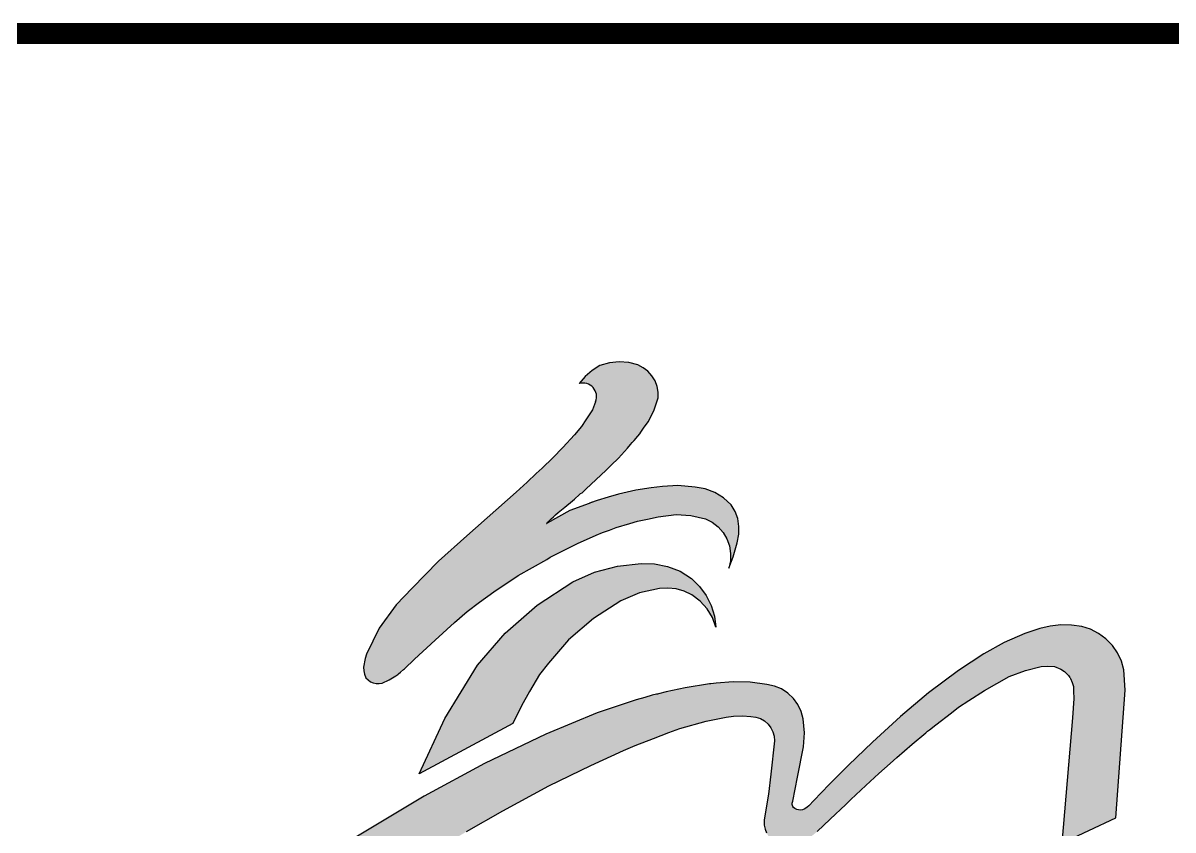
# Model space of a CAD drawing. Extents: x -160106 to 966792, y -663931 to 1550022.
# Drawn here: x -72019.6 to -71937.5, y -85652.1 to -85594.4 of the extents above; entities that cross this region are included whole.
import ezdxf
from ezdxf.enums import TextEntityAlignment as Align

# ---------------------------------------------------------------- set-up
doc = ezdxf.new("R2010")
doc.units = 0
doc.layers.add('0-cxFrame', color=155, linetype='Continuous')
doc.layers.add('0-cxText', color=131, linetype='Continuous', lineweight=25)
doc.styles.add('cx_tuming', font='simhei.ttf')
doc.styles.add('cx_tuqian1', font='')
doc.styles.add('黑体', font='simhei.ttf', dxfattribs={"height": 12})
doc.styles.get('cx_tuqian1').set_extended_font_data('SimSun')

# ---------------------------------------------------------------- blocks, each defined once
blk = doc.blocks.new('zjcx_logo(Dragon)')
h = blk.add_hatch(color=186)
h.dxf.hatch_style = 1
h.set_gradient(color1=(41, 22, 111), color2=(223, 33, 33), tint=1)
h.paths.add_polyline_path([(-1403.855658097447, -618.8250197077286), (-1416.561538754286, -786.6487837674213), (-1287.392820819536, -689.1046567073208), (-1064.000309161165, -520.2985801043105), (-958.6585980460732, -448.6569335552049), (-898.3928657986908, -407.670924842183), (-823.6869887395515, -359.5772759055835), (-732.2558913587345, -300.3039713425678), (-598.8253367648213, -219.2859021553886), (-512.9755716745494, -169.8481547122938), (-403.2922982492237, -111.0182866005343), (-303.558821209961, -62.0625673996401), (-225.3527496897368, -26.67257775907638), (-197.4307311654775, -14.39363561553182), (-153.8130546401007, 2.255704278300982), (-117.345059547828, 16.1759332792717), (-91.07474961250409, 25.49359911697684), (-28.78733609083429, 43.34883827919839), (19.13525275860593, 52.99508535506902), (36.4289573121132, 55.06590854580281), (57.61463932201877, 55.79391589591978), (77.51203281127528, 54.26432472671149), (89.8297016105862, 52.78924393485067), (100.4809943230139, 49.27715476806043), (110.0845548750149, 43.86429137754021), (118.6874403941692, 36.3559261096525), (125.3718282615082, 27.7858202161151), (130.3300042978735, 17.79497676732717), (133.4235651797862, 7.356630174617749), (134.1753417297514, -3.381718450982589), (125.2717228370966, -83.1559790110332), (119.3978097026484, -130.6782174425316), (109.674122648059, -191.7392366489512), (109.5770886407481, -204.5481020676089), (111.6518114253195, -214.171662024979), (115.2203421990635, -222.6816171070677), (120.4488407957615, -231.4262425506604), (126.4666933917688, -238.0268304327619), (133.7602075792165, -244.1685228681308), (142.1522270960049, -248.992858057667), (153.1737961142571, -252.1679410895449), (164.547630044377, -253.4465394204599), (176.0167916358696, -252.7764684947324), (187.1856369653033, -250.2073085157317), (197.7631019304754, -245.7835284749162), (202.2281450077207, -243.0159362534177), (209.7542526272373, -238.3401049243403), (220.956049321896, -231.3706597982091), (235.9031917860048, -219.5622143203509), (266.8140396864401, -190.2391986286384), (303.4513727340163, -155.1278191132587), (315.9266696541818, -143.3022573253256), (351.4327356002541, -109.820283962239), (382.0197576291175, -80.9056643320364), (409.1571619889946, -57.15712122042896), (425.321457457474, -43.21314759535016), (461.3562241222025, -11.74194409308257), (494.5205815701993, 15.49166976305423), (498.5960477187546, 19.26736964489101), (502.9366415559562, 22.60934020782588), (518.2138664822342, 34.36546185071347), (555.6209116342725, 63.49267751368461), (572.216153358786, 76.32651408592938), (596.7202163475813, 92.31390251423), (633.5022093148218, 115.8818678261596), (692.9187585997643, 149.375818431552), (731.649508364244, 163.5635567607242), (768.9594436750995, 173.2460976673174), (784.423494134775, 174.2010458784061), (800.5308356832029, 173.2783805115032), (815.8689201527523, 166.8707376198727), (824.6169964538203, 161.0971503706533), (832.1727185917334, 153.7638617252815), (832.6327485095026, 153.1954302267986), (832.8533217056902, 152.8866263126838), (833.0377640237348, 152.6284058654564), (833.1796881293194, 152.4279258346069), (833.3391092314632, 152.2027298008907), (833.4341985813589, 152.0696252791095), (833.56468263243, 151.8869758417713), (833.6196969633238, 151.8089392335969), (833.6661706992672, 151.743017275061), (833.7285236909302, 151.6560901442426), (833.7439566103058, 151.6344893315691), (835.9621259139167, 148.5116883480805), (835.9757766534822, 148.4923576397705), (835.9857931087972, 148.4781734088319), (835.9954564680593, 148.46476820315), (836.0055428480046, 148.4505347816157), (836.0146812598468, 148.4374851586181), (836.0233646461056, 148.425605409022), (836.0292420477854, 148.4170542137581), (836.0378116776483, 148.405174464162), (836.0663644743399, 148.3648278714973), (836.0883194140406, 148.3338820246863), (836.1016419266598, 148.3151037229109), (836.1159242426293, 148.2954712940264), (836.131243405609, 148.2734108848381), (836.1426948595108, 148.2573251688736), (836.1554718862535, 148.2393774410593), (836.170716793953, 148.2179534753668), (836.1917909297408, 148.1883375795442), (836.2091284577982, 148.163902694534), (836.22499141351, 148.1415460185963), (836.2409774602638, 148.1190158652025), (836.2551997031333, 148.0990445447969), (836.2719609557898, 148.0755078589427), (836.2820436532857, 148.0613494219142), (836.2991677920581, 148.0373031610507), (836.3135446558954, 148.0171147158253), (836.3273217302994, 147.9977685121703), (836.3413109925823, 147.9781243486213), (836.3553879630999, 147.9583570213872), (836.371956219642, 147.9350913504022), (836.3884167743163, 147.9119769224781), (836.3957643981339, 147.901085818361), (836.4057749414133, 147.8869916649419), (836.4189649529071, 147.8684210499632), (837.4540000471534, 146.3857559209573), (838.3223387428807, 145.1859427692252), (842.7125681878315, 135.4903800954926), (845.4037356104018, 125.4459872433799), (846.1213473945172, 114.6459418984014), (846.9174509269433, 96.86145201715408), (842.9882372848006, 51.25668631511508), (818.0219830150963, -246.8739030731958), (946.7087574738325, -186.5269675960881), (968.8428969809102, 116.7415551880258), (965.4894411877976, 165.108746193524), (959.7216625527726, 186.1933977102744), (950.4146263960065, 205.9684354068595), (938.1934228192331, 223.596455166291), (922.8564379911186, 239.4426792750019), (905.5531400029795, 252.276808319788), (886.0213967354284, 261.967886485334), (865.264689205891, 268.4536321295309), (841.0138853515746, 271.5966830087709), (815.2607797148885, 272.2519773600507), (790.4468070266084, 269.7096965407836), (765.8157163259821, 264.1361570732552), (729.844463518566, 252.1571612508851), (680.7708519135849, 230.4279113395023), (632.1912833160968, 203.7346242537606), (571.6254176159637, 163.8984042091179), (500.7728856175454, 111.023355722602), (434.3178255397142, 54.75703500042437), (367.2594027842642, -6.456875081930775), (310.2180821418078, -61.73543552105548), (263.9154568647282, -107.7475249095005), (227.6665252677412, -145.9340610558284), (216.1144733510228, -157.9641272721929), (211.6027144070031, -161.7639348374796), (208.9090174322264, -164.032568925817), (204.8690701264204, -166.2759843597305), (200.4587816807689, -167.7446726484341), (195.8697064665394, -168.3529632927966), (191.2543914976777, -168.0782527363044), (186.8397423976348, -166.9540354719502), (182.6576867268668, -164.9645043255878), (178.9225031796159, -162.254500344221), (177.6675072905855, -159.93111056817), (176.7874896309586, -157.4213354231906), (176.4127389143468, -154.7719279302401), (176.4127389143468, -152.1145959569258), (177.3785666429685, -147.4573154280079), (189.0064559967504, -89.64379977976205), (203.1615143108429, -17.57951209117891), (205.1257419443937, 15.71574165503262), (202.5154172347175, 48.96666568348883), (197.7344732943238, 66.43082007410703), (189.8485170209096, 82.80216263810871), (179.1571821381585, 97.44726444798289), (165.9671552579166, 109.9391229359317), (150.7288349435912, 119.8520168254036), (133.961138877763, 126.7988862452912), (116.0589905369343, 130.6872139835614), (76.10562747225777, 135.7525702567655), (35.43946830344066, 136.7317514942843), (-4.884019390934554, 133.5886309837806), (-17.41445012881741, 132.2950471734512), (-18.43635501365497, 132.1895504278946), (-19.26552830010041, 132.0665186291444), (-19.61805769454077, 132.0142107142019), (-20.30700387551769, 131.9091293254751), (-20.44681763301924, 131.8878042550641), (-20.57243569034472, 131.8686443867045), (-78.77277916509047, 122.7295768337208), (-124.0873184271841, 112.7253077385831), (-141.9031258423565, 108.5305993949878), (-144.6610490300445, 107.8812500202912), (-146.4927585285841, 107.4499764369684), (-157.358770029874, 104.8915883714217), (-174.5362040999098, 99.94316828082083), (-194.8675773453651, 94.16757553833304), (-288.4781669306321, 62.71482534351526), (-410.2842448542578, 12.48539619351504), (-556.3221293504103, -57.81667723861756), (-700.1342608009218, -135.4390175489825), (-882.0082178658558, -244.8078986330074), (-1048.542308284224, -355.2500101437909), (-1174.967227613808, -444.3117576388759), (-1234.064577114092, -488.3459588697297), (-1298.637714801611, -536.4602408779901), (-1360.467503587039, -584.3979584647459), (-1397.628797512756, -614.0869624314946)])
h.paths.add_polyline_path([(-711.7946085802032, -82.38355838117423), (-650.4585378358825, 49.85427672992228), (-572.631008899094, 176.488810325216), (-506.73195101905, 252.4825940338778), (-430.5511562715037, 319.0666533170152), (-346.1352496727122, 375.1711420139181), (-294.2714269480421, 397.660473214637), (-239.4502094651325, 412.408941397618), (-183.4966631562202, 418.7124658582616), (-151.7665433830334, 417.9518553411472), (-120.4785179731189, 411.60714867356), (-90.88128830238566, 399.9308985156822), (-63.80819409179821, 382.8988161293673), (-44.43950132119789, 363.9928247595089), (-28.98834322604671, 342.5692591016996), (-16.9491874308078, 318.6458343474078), (-8.872765424915997, 293.1400071421522), (-5.245308958248643, 266.753044955607), (-13.73625841575995, 289.8432297726977), (-26.46318396392599, 310.7944325396675), (-42.74006011269375, 328.9795889874804), (-62.70032283782348, 344.0684615021455), (-80.80673932402715, 352.5507296604919), (-100.1340248531415, 357.9813360759872), (-120.0887135288431, 360.2194367574411), (-140.0199684316976, 359.3478557152557), (-187.6100101035772, 348.6638781932998), (-231.6258711100309, 329.9395787792164), (-297.1070646944208, 287.7355417536455), (-356.1247469599111, 236.5372234379756), (-403.8225536348982, 181.6758609415847), (-425.6866394730969, 154.4355064092088), (-449.4643693717881, 113.7926748899627), (-468.1856379092424, 79.52162417786894), (-489.1932915311991, 37.39649766887305)])
edge = h.paths.add_edge_path()
edge.add_line((-433.0542847572578, 632.4739350678283), (-454.9837549275471, 612.2032984366524))
edge.add_line((-454.9837549275471, 612.2032984366524), (-480.6930899054496, 588.6251303816098))
edge.add_line((-480.6930899054496, 588.6251303816098), (-598.0408742793588, 484.2992944812286))
edge.add_line((-598.0408742793588, 484.2992944812286), (-665.9013035532771, 423.96925888228))
edge.add_line((-665.9013035532771, 423.96925888228), (-728.4474109236835, 359.8153302186984))
edge.add_line((-728.4474109236835, 359.8153302186984), (-766.1518526023938, 320.0713349303114))
edge.add_line((-766.1518526023938, 320.0713349303114), (-806.8711358963265, 264.8435245679575))
edge.add_line((-806.8711358963265, 264.8435245679575), (-837.0630448584197, 203.1065433045733))
edge.add_line((-837.0630448584197, 203.1065433045733), (-840.3312214503749, 192.209134129982))
edge.add_line((-840.3312214503749, 192.209134129982), (-844.154641862282, 172.0859904570389))
edge.add_line((-844.154641862282, 172.0859904570389), (-843.8280479230671, 163.350389724772))
edge.add_line((-843.8280479230671, 163.350389724772), (-841.9733295554979, 154.7669556664187))
edge.add_line((-841.9733295554979, 154.7669556664187), (-838.4770718619911, 146.4909745884943))
edge.add_line((-838.4770718619911, 146.4909745884943), (-833.5239010958685, 141.3915667442488))
edge.add_line((-833.5239010958685, 141.3915667442488), (-827.6308010893626, 137.2393358239788))
edge.add_line((-827.6308010893626, 137.2393358239788), (-821.117388732986, 134.3265822214889))
edge.add_line((-821.117388732986, 134.3265822214889), (-814.1697311962707, 132.7772564647603))
edge.add_line((-814.1697311962707, 132.7772564647603), (-807.0314562481581, 132.5678357986617))
edge.add_line((-807.0314562481581, 132.5678357986617), (-799.96223128985, 133.6563998835045))
edge.add_line((-799.96223128985, 133.6563998835045), (-783.3980449999435, 141.5689552521217))
edge.add_line((-783.3980449999435, 141.5689552521217), (-767.5431662884293, 151.3209920043009))
edge.add_line((-767.5431662884293, 151.3209920043009), (-765.2729345814078, 153.0809779373812))
edge.add_line((-765.2729345814078, 153.0809779373812), (-762.9278892392977, 154.418167263444))
edge.add_line((-762.9278892392977, 154.418167263444), (-761.1090799004523, 155.8303396871197))
edge.add_line((-761.1090799004523, 155.8303396871197), (-756.0781757554723, 159.7566881963867))
edge.add_line((-756.0781757554723, 159.7566881963867), (-748.836989403957, 166.3878598270821))
edge.add_line((-748.836989403957, 166.3878598270821), (-746.8895597609444, 168.2017154918867))
edge.add_line((-746.8895597609444, 168.2017154918867), (-723.0276123828007, 190.4408337680507))
edge.add_line((-723.0276123828007, 190.4408337680507), (-673.9309082797481, 236.1996880752849))
edge.add_line((-673.9309082797481, 236.1996880752849), (-627.6420474958359, 278.0224867353099))
edge.add_line((-627.6420474958359, 278.0224867353099), (-597.831790454009, 304.4440575765329))
edge.add_line((-597.831790454009, 304.4440575765329), (-567.8608717967509, 326.3317273912835))
edge.add_line((-567.8608717967509, 326.3317273912835), (-534.2482013146146, 350.9783268200117))
edge.add_line((-534.2482013146146, 350.9783268200117), (-476.4406570906503, 390.1863823534804))
edge.add_line((-476.4406570906503, 390.1863823534804), (-408.1633370679556, 428.3642001805711))
edge.add_line((-408.1633370679556, 428.3642001805711), (-399.8037001372068, 433.3429025115329))
edge.add_line((-399.8037001372068, 433.3429025115329), (-345.95483240045, 460.7760627662647))
edge.add_line((-345.95483240045, 460.7760627662647), (-334.7975033226176, 466.4601339382934))
edge.add_line((-334.7975033226176, 466.4601339382934), (-290.1446188541813, 485.8934374024975))
edge.add_line((-290.1446188541813, 485.8934374024975), (-275.0412891826345, 491.9748954532552))
edge.add_line((-275.0412891826345, 491.9748954532552), (-258.7265701520009, 498.0254215879249))
edge.add_line((-258.7265701520009, 498.0254215879249), (-242.5277686484842, 503.9323183132219))
edge.add_line((-242.5277686484842, 503.9323183132219), (-210.4145560444085, 513.6735894774902))
edge.add_line((-210.4145560444085, 513.6735894774902), (-191.8688375756828, 519.2992761621135))
edge.add_line((-191.8688375756828, 519.2992761621135), (-168.2715385530828, 524.2887675000238))
edge.add_line((-168.2715385530828, 524.2887675000238), (-142.9587830167948, 529.6782195588457))
edge.add_line((-142.9587830167948, 529.6782195588457), (-99.79893712072953, 534.8524712381768))
edge.add_line((-99.79893712072953, 534.8524712381768), (-64.74516567147657, 532.9181189594674))
edge.add_line((-64.74516567147657, 532.9181189594674), (-30.4996696666567, 524.7998196633416))
edge.add_line((-30.4996696666567, 524.7998196633416), (-14.72256225093588, 516.8060140313464))
edge.add_line((-14.72256225093588, 516.8060140313464), (-0.4510934644131339, 505.8384265845525))
edge.add_line((-0.4510934644131339, 505.8384265845525), (11.50278312687442, 492.55545739847))
edge.add_line((11.50278312687442, 492.55545739847), (20.59417552382365, 477.1176154261339))
edge.add_line((20.59417552382365, 477.1176154261339), (26.6226832817556, 460.5242343136924))
edge.add_line((26.6226832817556, 460.5242343136924), (29.59604181882605, 442.3476847728598))
edge.add_line((29.59604181882605, 442.3476847728598), (29.10867250778392, 424.624557363044))
edge.add_line((29.10867250778392, 424.624557363044), (25.26166665249184, 407.0457278529066))
edge.add_line((25.26166665249184, 407.0457278529066), (31.96967787735775, 424.0461262540775))
edge.add_line((31.96967787735775, 424.0461262540775), (35.90162166741356, 434.0446713419515))
edge.add_line((35.90162166741356, 434.0446713419515), (42.20079325207189, 456.7260283568758))
edge.add_line((42.20079325207189, 456.7260283568758), (45.23134056453273, 467.6380863377708))
edge.add_line((45.23134056453273, 467.6380863377708), (48.99313571278617, 488.0975700748968))
edge.add_line((48.99313571278617, 488.0975700748968), (49.36587673400209, 506.7432514337706))
edge.add_line((49.36587673400209, 506.7432514337706), (46.43206741914764, 525.2589518764871))
edge.add_line((46.43206741914764, 525.2589518764871), (40.07723115452245, 542.5819976536441))
edge.add_line((40.07723115452245, 542.5819976536441), (30.50647029720858, 558.433486178692))
edge.add_line((30.50647029720858, 558.433486178692), (12.68182781965152, 574.9926903715241))
edge.add_line((12.68182781965152, 574.9926903715241), (-7.880773781122116, 587.5548803361016))
edge.add_line((-7.880773781122116, 587.5548803361016), (-30.76616243205353, 596.149219261657))
edge.add_line((-30.76616243205353, 596.149219261657), (-54.67854170712963, 600.1287829263019))
edge.add_line((-54.67854170712963, 600.1287829263019), (-96.4598904422237, 603.9308188149589))
edge.add_line((-96.4598904422237, 603.9308188149589), (-132.7077982344417, 601.5672217199462))
edge.add_line((-132.7077982344417, 601.5672217199462), (-159.541094459848, 598.6216839069384))
edge.add_line((-159.541094459848, 598.6216839069384), (-195.8037147133364, 592.6859582403558))
edge.add_line((-195.8037147133364, 592.6859582403558), (-237.4770709325312, 583.6369158981252))
edge.add_line((-237.4770709325312, 583.6369158981252), (-262.0200764446272, 576.4565738348174))
edge.add_line((-262.0200764446272, 576.4565738348174), (-288.3617185412659, 568.6579136719811))
edge.add_line((-288.3617185412659, 568.6579136719811), (-292.805337543854, 567.1812591275084))
edge.add_line((-292.805337543854, 567.1812591275084), (-298.9454021773054, 564.8852498775232))
edge.add_line((-298.9454021773054, 564.8852498775232), (-300.2867408723323, 564.3836711088079))
edge.add_line((-300.2867408723323, 564.3836711088079), (-301.2592404114766, 564.0179583581048))
edge.add_line((-301.2592404114766, 564.0179583581048), (-302.1490649760453, 563.683335896756))
edge.add_line((-302.1490649760453, 563.683335896756), (-302.7746086700572, 563.4480974266189))
edge.add_line((-302.7746086700572, 563.4480974266189), (-303.7743672731085, 563.072133781563))
edge.add_line((-303.7743672731085, 563.072133781563), (-305.2952391563667, 562.5002031849581))
edge.add_line((-305.2952391563667, 562.5002031849581), (-306.4037204396664, 562.0833538958686))
edge.add_line((-306.4037204396664, 562.0833538958686), (-307.4185298367156, 561.70842596906))
edge.add_line((-307.4185298367156, 561.70842596906), (-352.8962712718858, 544.594717296015))
edge.add_line((-352.8962712718858, 544.594717296015), (-407.0039721925496, 514.7223640533048))
edge.add_line((-407.0039721925496, 514.7223640533048), (-408.5605356639935, 513.8516604119795))
edge.add_line((-408.5605356639935, 513.8516604119795), (-408.2970005565076, 514.1108005551505))
edge.add_line((-408.2970005565076, 514.1108005551505), (-405.3544320187284, 516.9856308625895))
edge.add_line((-405.3544320187284, 516.9856308625895), (-401.6187095011337, 520.6353566741454))
edge.add_line((-401.6187095011337, 520.6353566741454), (-397.2968935326426, 524.8688419928658))
edge.add_line((-397.2968935326426, 524.8688419928658), (-392.1811641531749, 529.8800144811976))
edge.add_line((-392.1811641531749, 529.8800144811976), (-387.4107304432182, 534.5529485551524))
edge.add_line((-387.4107304432182, 534.5529485551524), (-381.2837420872165, 539.5582178199547))
edge.add_line((-381.2837420872165, 539.5582178199547), (-365.1435250046416, 552.819502625789))
edge.add_line((-365.1435250046416, 552.819502625789), (-346.60221871666, 567.8613435832667))
edge.add_line((-346.60221871666, 567.8613435832667), (-342.2674643586142, 571.5572694728035))
edge.add_line((-342.2674643586142, 571.5572694728035), (-330.1130735690458, 582.4474087377894))
edge.add_line((-330.1130735690458, 582.4474087377894), (-327.7249525592415, 584.8911140786367))
edge.add_line((-327.7249525592415, 584.8911140786367), (-323.9339905728339, 587.0469896087307))
edge.add_line((-323.9339905728339, 587.0469896087307), (-314.0775121583356, 596.5444821381825))
edge.add_line((-314.0775121583356, 596.5444821381825), (-279.0285563862635, 629.1591779069859))
edge.add_line((-279.0285563862635, 629.1591779069859), (-266.4122134989811, 640.8992761785048))
edge.add_line((-266.4122134989811, 640.8992761785048), (-254.3926120887263, 652.7589386219042))
edge.add_line((-254.3926120887263, 652.7589386219042), (-237.4677050078972, 669.3422644233215))
edge.add_line((-237.4677050078972, 669.3422644233215), (-216.2067164175896, 693.1199846548843))
edge.add_line((-216.2067164175896, 693.1199846548843), (-208.3842843447565, 701.86838318425))
edge.add_line((-208.3842843447565, 701.86838318425), (-204.4704959162264, 706.2454593444127))
edge.add_line((-204.4704959162264, 706.2454593444127), (-199.7482095987289, 711.1776809656876))
edge.add_line((-199.7482095987289, 711.1776809656876), (-191.3878522126688, 721.288728561427))
edge.add_line((-191.3878522126688, 721.288728561427), (-186.813186113046, 727.3605073301005))
edge.add_line((-186.813186113046, 727.3605073301005), (-184.4628700681715, 731.0269079266))
edge.add_line((-184.4628700681715, 731.0269079266), (-182.9099088760777, 733.1727838573861))
edge.add_line((-182.9099088760777, 733.1727838573861), (-177.5607908314778, 740.5676717238384))
edge.add_line((-177.5607908314778, 740.5676717238384), (-166.7503153311773, 755.3699957134086))
edge.add_line((-166.7503153311773, 755.3699957134086), (-153.1814425152479, 782.2581636516261))
edge.add_line((-153.1814425152479, 782.2581636516261), (-143.2358930243863, 812.4590832574177))
edge.add_line((-143.2358930243863, 812.4590832574177), (-142.9347046280964, 823.7467137278873))
edge.add_line((-142.9347046280964, 823.7467137278873), (-142.9102470532744, 826.4445037005353))
edge.add_line((-142.9102470532744, 826.4445037005353), (-145.3397373876287, 840.2013259680825))
edge.add_line((-145.3397373876287, 840.2013259680825), (-150.2731145827784, 853.3667789270985))
edge.add_line((-150.2731145827784, 853.3667789270985), (-157.6938460751189, 865.4378463012981))
edge.add_line((-157.6938460751189, 865.4378463012981), (-167.1501303187324, 875.9740859458107))
edge.add_line((-167.1501303187324, 875.9740859458107), (-178.2471196709885, 884.6178379507619))
edge.add_line((-178.2471196709885, 884.6178379507619), (-190.900179552169, 891.023350006144))
edge.add_line((-190.900179552169, 891.023350006144), (-212.9327003436847, 896.7053252944606))
edge.add_line((-212.9327003436847, 896.7053252944606), (-235.8723506864844, 898.5555722659337))
edge.add_line((-235.8723506864844, 898.5555722659337), (-258.7827277744873, 896.1736054254579))
edge.add_line((-258.7827277744873, 896.1736054254579), (-281.4514867805628, 889.4989954030025))
edge.add_line((-281.4514867805628, 889.4989954030025), (-299.8615942981778, 878.2084959691274))
edge.add_line((-299.8615942981778, 878.2084959691274), (-316.4997220945297, 863.7206302640843))
edge.add_line((-316.4997220945297, 863.7206302640843), (-330.5649130430756, 846.8312163187074))
edge.add_arc((-321.908554261805, 815.5554809441674), 32.45156653205069, -21.48581443918539, 105.47078710098091, ccw=False)
edge.add_line((-291.7121029172777, 803.6694178191829), (-299.3313009955673, 784.6333201790112))
edge.add_line((-299.3313009955673, 784.6333201790112), (-314.7720314387916, 760.747888345446))
edge.add_line((-314.7720314387916, 760.747888345446), (-325.6465137417181, 744.8740608749795))
edge.add_line((-325.6465137417181, 744.8740608749795), (-342.1573863134472, 724.9321774227428))
edge.add_line((-342.1573863134472, 724.9321774227428), (-370.1614230287014, 694.9419458435732))
edge.add_line((-370.1614230287014, 694.9419458435732), (-393.2367566416724, 670.2299871390569))
edge.add_line((-393.2367566416724, 670.2299871390569), (-419.3242573833777, 645.1653678214061))
edge.add_line((-419.3242573833777, 645.1653678214061), (-433.0542847572578, 632.4739350678283))
for points in [[(-433.0542847572578, 632.4739350678283), (-454.9837549275471, 612.2032984366524), (-480.6930899054496, 588.6251303816098), (-598.0408742793588, 484.2992944812286), (-665.9013035532771, 423.96925888228), (-728.4474109236835, 359.8153302186984), (-766.1518526023938, 320.0713349303114), (-806.8711358963265, 264.8435245679575), (-837.0630448584197, 203.1065433045733), (-840.3312214503749, 192.209134129982), (-844.154641862282, 172.0859904570389), (-843.8280479230671, 163.350389724772), (-841.9733295554979, 154.7669556664187), (-838.4770718619911, 146.4909745884943), (-833.5239010958685, 141.3915667442488), (-827.6308010893626, 137.2393358239788), (-821.117388732986, 134.3265822214889), (-814.1697311962707, 132.7772564647603), (-807.0314562481581, 132.5678357986617), (-799.96223128985, 133.6563998835045), (-783.3980449999435, 141.5689552521217), (-767.5431662884293, 151.3209920043009), (-765.2729345814078, 153.0809779373812), (-762.9278892392977, 154.418167263444), (-761.1090799004523, 155.8303396871197), (-756.0781757554723, 159.7566881963867), (-748.836989403957, 166.3878598270821), (-746.8895597609444, 168.2017154918867), (-723.0276123828007, 190.4408337680507), (-673.9309082797481, 236.1996880752849), (-627.6420474958359, 278.0224867353099), (-597.831790454009, 304.4440575765329), (-567.8608717967509, 326.3317273912835), (-534.2482013146146, 350.9783268200117), (-476.4406570906503, 390.1863823534804), (-408.1633370679556, 428.3642001805711), (-399.8037001372068, 433.3429025115329), (-345.95483240045, 460.7760627662647), (-334.7975033226176, 466.4601339382934), (-290.1446188541813, 485.8934374024975), (-275.0412891826345, 491.9748954532552), (-258.7265701520009, 498.0254215879249), (-242.5277686484842, 503.9323183132219), (-210.4145560444085, 513.6735894774902), (-191.8688375756828, 519.2992761621135), (-168.2715385530828, 524.2887675000238), (-142.9587830167948, 529.6782195588457), (-99.79893712072953, 534.8524712381768), (-64.74516567147657, 532.9181189594674), (-30.4996696666567, 524.7998196633416), (-14.72256225093588, 516.8060140313464), (-0.4510934644131339, 505.8384265845525), (11.50278312687442, 492.55545739847), (20.59417552382365, 477.1176154261339), (26.6226832817556, 460.5242343136924), (29.59604181882605, 442.3476847728598), (29.10867250778392, 424.624557363044), (25.26166665249184, 407.0457278529066), (31.96967787735775, 424.0461262540775), (35.90162166741356, 434.0446713419515), (42.20079325207189, 456.7260283568758), (45.23134056453273, 467.6380863377708), (48.99313571278617, 488.0975700748968), (49.36587673400209, 506.7432514337706), (46.43206741914764, 525.2589518764871), (40.07723115452245, 542.5819976536441), (30.50647029720858, 558.433486178692), (12.68182781965152, 574.9926903715241), (-7.880773781122116, 587.5548803361016), (-30.76616243205353, 596.149219261657), (-54.67854170712963, 600.1287829263019), (-96.4598904422237, 603.9308188149589), (-132.7077982344417, 601.5672217199462), (-159.541094459848, 598.6216839069384), (-195.8037147133364, 592.6859582403558), (-237.4770709325312, 583.6369158981252), (-262.0200764446272, 576.4565738348174), (-288.3617185412659, 568.6579136719811), (-292.805337543854, 567.1812591275084), (-298.9454021773054, 564.8852498775232), (-300.2867408723323, 564.3836711088079), (-301.2592404114766, 564.0179583581048), (-302.1490649760453, 563.683335896756), (-302.7746086700572, 563.4480974266189), (-303.7743672731085, 563.072133781563), (-305.2952391563667, 562.5002031849581), (-306.4037204396664, 562.0833538958686), (-307.4185298367156, 561.70842596906), (-352.8962712718858, 544.594717296015), (-407.0039721925496, 514.7223640533048), (-408.5605356639935, 513.8516604119795), (-408.2970005565076, 514.1108005551505), (-405.3544320187284, 516.9856308625895), (-401.6187095011337, 520.6353566741454), (-397.2968935326426, 524.8688419928658), (-392.1811641531749, 529.8800144811976), (-387.4107304432182, 534.5529485551524), (-381.2837420872165, 539.5582178199547), (-365.1435250046416, 552.819502625789), (-346.60221871666, 567.8613435832667), (-342.2674643586142, 571.5572694728035), (-330.1130735690458, 582.4474087377894), (-327.7249525592415, 584.8911140786367), (-323.9339905728339, 587.0469896087307), (-314.0775121583356, 596.5444821381825), (-279.0285563862635, 629.1591779069859), (-266.4122134989811, 640.8992761785048), (-254.3926120887263, 652.7589386219042), (-237.4677050078972, 669.3422644233215), (-216.2067164175896, 693.1199846548843), (-208.3842843447565, 701.86838318425), (-204.4704959162264, 706.2454593444127), (-199.7482095987289, 711.1776809656876), (-191.3878522126688, 721.288728561427), (-186.813186113046, 727.3605073301005), (-184.4628700681715, 731.0269079266), (-182.9099088760777, 733.1727838573861), (-177.5607908314778, 740.5676717238384), (-166.7503153311773, 755.3699957134086), (-153.1814425152479, 782.2581636516261), (-143.2358930243863, 812.4590832574177), (-142.9347046280964, 823.7467137278873), (-142.9102470532744, 826.4445037005353), (-145.3397373876287, 840.2013259680825), (-150.2731145827784, 853.3667789270985), (-157.6938460751189, 865.4378463012981), (-167.1501303187324, 875.9740859458107), (-178.2471196709885, 884.6178379507619), (-190.900179552169, 891.023350006144), (-212.9327003436847, 896.7053252944606), (-235.8723506864844, 898.5555722659337), (-258.7827277744873, 896.1736054254579), (-281.4514867805628, 889.4989954030025), (-299.8615942981778, 878.2084959691274), (-316.4997220945297, 863.7206302640843), (-330.5649130430756, 846.8312163187074)], [(-433.0542847572578, 632.4739350678283), (-454.9837549275471, 612.2032984366524), (-480.6930899054496, 588.6251303816098), (-598.0408742793588, 484.2992944812286), (-665.9013035532771, 423.96925888228), (-728.4474109236835, 359.8153302186984), (-766.1518526023938, 320.0713349303114), (-806.8711358963265, 264.8435245679575), (-837.0630448584197, 203.1065433045733), (-840.3312214503749, 192.209134129982), (-844.154641862282, 172.0859904570389), (-843.8280479230671, 163.350389724772), (-841.9733295554979, 154.7669556664187), (-838.4770718619911, 146.4909745884943), (-833.5239010958685, 141.3915667442488), (-827.6308010893626, 137.2393358239788), (-821.117388732986, 134.3265822214889), (-814.1697311962707, 132.7772564647603), (-807.0314562481581, 132.5678357986617), (-799.96223128985, 133.6563998835045), (-783.3980449999435, 141.5689552521217), (-767.5431662884293, 151.3209920043009), (-765.2729345814078, 153.0809779373812), (-762.9278892392977, 154.418167263444), (-761.1090799004523, 155.8303396871197), (-756.0781757554723, 159.7566881963867), (-748.836989403957, 166.3878598270821), (-746.8895597609444, 168.2017154918867), (-723.0276123828007, 190.4408337680507), (-673.9309082797481, 236.1996880752849), (-627.6420474958359, 278.0224867353099), (-597.831790454009, 304.4440575765329), (-567.8608717967509, 326.3317273912835), (-534.2482013146146, 350.9783268200117), (-476.4406570906503, 390.1863823534804), (-408.1633370679556, 428.3642001805711), (-399.8037001372068, 433.3429025115329), (-345.95483240045, 460.7760627662647), (-334.7975033226176, 466.4601339382934), (-290.1446188541813, 485.8934374024975), (-275.0412891826345, 491.9748954532552), (-258.7265701520009, 498.0254215879249), (-242.5277686484842, 503.9323183132219), (-210.4145560444085, 513.6735894774902), (-191.8688375756828, 519.2992761621135), (-168.2715385530828, 524.2887675000238), (-142.9587830167948, 529.6782195588457), (-99.79893712072953, 534.8524712381768), (-64.74516567147657, 532.9181189594674), (-30.4996696666567, 524.7998196633416), (-14.72256225093588, 516.8060140313464), (-0.4510934644131339, 505.8384265845525), (11.50278312687442, 492.55545739847), (20.59417552382365, 477.1176154261339), (26.6226832817556, 460.5242343136924), (29.59604181882605, 442.3476847728598), (29.10867250778392, 424.624557363044), (25.26166665249184, 407.0457278529066), (31.96967787735775, 424.0461262540775), (35.90162166741356, 434.0446713419515), (42.20079325207189, 456.7260283568758), (45.23134056453273, 467.6380863377708), (48.99313571278617, 488.0975700748968), (49.36587673400209, 506.7432514337706), (46.43206741914764, 525.2589518764871), (40.07723115452245, 542.5819976536441), (30.50647029720858, 558.433486178692), (12.68182781965152, 574.9926903715241), (-7.880773781122116, 587.5548803361016), (-30.76616243205353, 596.149219261657), (-54.67854170712963, 600.1287829263019), (-96.4598904422237, 603.9308188149589), (-132.7077982344417, 601.5672217199462), (-159.541094459848, 598.6216839069384), (-195.8037147133364, 592.6859582403558), (-237.4770709325312, 583.6369158981252), (-262.0200764446272, 576.4565738348174), (-288.3617185412659, 568.6579136719811), (-292.805337543854, 567.1812591275084), (-298.9454021773054, 564.8852498775232), (-300.2867408723323, 564.3836711088079), (-301.2592404114766, 564.0179583581048), (-302.1490649760453, 563.683335896756), (-302.7746086700572, 563.4480974266189), (-303.7743672731085, 563.072133781563), (-305.2952391563667, 562.5002031849581), (-306.4037204396664, 562.0833538958686), (-307.4185298367156, 561.70842596906), (-352.8962712718858, 544.594717296015), (-407.0039721925496, 514.7223640533048), (-408.5605356639935, 513.8516604119795), (-408.2970005565076, 514.1108005551505), (-405.3544320187284, 516.9856308625895), (-401.6187095011337, 520.6353566741454), (-397.2968935326426, 524.8688419928658), (-392.1811641531749, 529.8800144811976), (-387.4107304432182, 534.5529485551524), (-381.2837420872165, 539.5582178199547), (-365.1435250046416, 552.819502625789), (-346.60221871666, 567.8613435832667), (-342.2674643586142, 571.5572694728035), (-330.1130735690458, 582.4474087377894), (-327.7249525592415, 584.8911140786367), (-323.9339905728339, 587.0469896087307), (-314.0775121583356, 596.5444821381825), (-279.0285563862635, 629.1591779069859), (-266.4122134989811, 640.8992761785048), (-254.3926120887263, 652.7589386219042), (-237.4677050078972, 669.3422644233215), (-216.2067164175896, 693.1199846548843), (-208.3842843447565, 701.86838318425), (-204.4704959162264, 706.2454593444127), (-199.7482095987289, 711.1776809656876), (-191.3878522126688, 721.288728561427), (-186.813186113046, 727.3605073301005), (-184.4628700681715, 731.0269079266), (-182.9099088760777, 733.1727838573861), (-177.5607908314778, 740.5676717238384), (-166.7503153311773, 755.3699957134086), (-153.1814425152479, 782.2581636516261), (-143.2358930243863, 812.4590832574177), (-142.9347046280964, 823.7467137278873), (-142.9102470532744, 826.4445037005353), (-145.3397373876287, 840.2013259680825), (-150.2731145827784, 853.3667789270985), (-157.6938460751189, 865.4378463012981), (-167.1501303187324, 875.9740859458107), (-178.2471196709885, 884.6178379507619), (-190.900179552169, 891.023350006144), (-212.9327003436847, 896.7053252944606), (-235.8723506864844, 898.5555722659337), (-258.7827277744873, 896.1736054254579), (-281.4514867805628, 889.4989954030025), (-299.8615942981778, 878.2084959691274), (-316.4997220945297, 863.7206302640843), (-330.5649130430756, 846.8312163187074)], [(-291.7121029172777, 803.6694178191829), (-299.3313009955673, 784.6333201790112), (-314.7720314387916, 760.747888345446), (-325.6465137417181, 744.8740608749795), (-342.1573863134472, 724.9321774227428), (-370.1614230287014, 694.9419458435732), (-393.2367566416724, 670.2299871390569), (-419.3242573833777, 645.1653678214061), (-433.0542847572578, 632.4739350678283)], [(-291.7121029172777, 803.6694178191829), (-299.3313009955673, 784.6333201790112), (-314.7720314387916, 760.747888345446), (-325.6465137417181, 744.8740608749795), (-342.1573863134472, 724.9321774227428), (-370.1614230287014, 694.9419458435732), (-393.2367566416724, 670.2299871390569), (-419.3242573833777, 645.1653678214061), (-433.0542847572578, 632.4739350678283)], [(-711.7946085802032, -82.38355838117423), (-650.4585378358825, 49.85427672992228), (-572.631008899094, 176.488810325216), (-506.73195101905, 252.4825940338778), (-430.5511562715037, 319.0666533170152), (-346.1352496727122, 375.1711420139181), (-294.2714269480421, 397.660473214637), (-239.4502094651325, 412.408941397618), (-183.4966631562202, 418.7124658582616), (-151.7665433830334, 417.9518553411472), (-120.4785179731189, 411.60714867356), (-90.88128830238566, 399.9308985156822), (-63.80819409179821, 382.8988161293673), (-44.43950132119789, 363.9928247595089), (-28.98834322604671, 342.5692591016996), (-16.9491874308078, 318.6458343474078), (-8.872765424915997, 293.1400071421522), (-5.245308958248643, 266.753044955607), (-13.73625841575995, 289.8432297726977), (-26.46318396392599, 310.7944325396675), (-42.74006011269375, 328.9795889874804), (-62.70032283782348, 344.0684615021455), (-80.80673932402715, 352.5507296604919), (-100.1340248531415, 357.9813360759872), (-120.0887135288431, 360.2194367574411), (-140.0199684316976, 359.3478557152557), (-187.6100101035772, 348.6638781932998), (-231.6258711100309, 329.9395787792164), (-297.1070646944208, 287.7355417536455), (-356.1247469599111, 236.5372234379756), (-403.8225536348982, 181.6758609415847), (-425.6866394730969, 154.4355064092088), (-449.4643693717881, 113.7926748899627), (-468.1856379092424, 79.52162417786894), (-489.1932915311991, 37.39649766887305), (-711.7946085802032, -82.38355838117423)], [(-711.7946085802032, -82.38355838117423), (-650.4585378358825, 49.85427672992228), (-572.631008899094, 176.488810325216), (-506.73195101905, 252.4825940338778), (-430.5511562715037, 319.0666533170152), (-346.1352496727122, 375.1711420139181), (-294.2714269480421, 397.660473214637), (-239.4502094651325, 412.408941397618), (-183.4966631562202, 418.7124658582616), (-151.7665433830334, 417.9518553411472), (-120.4785179731189, 411.60714867356), (-90.88128830238566, 399.9308985156822), (-63.80819409179821, 382.8988161293673), (-44.43950132119789, 363.9928247595089), (-28.98834322604671, 342.5692591016996), (-16.9491874308078, 318.6458343474078), (-8.872765424915997, 293.1400071421522), (-5.245308958248643, 266.753044955607), (-13.73625841575995, 289.8432297726977), (-26.46318396392599, 310.7944325396675), (-42.74006011269375, 328.9795889874804), (-62.70032283782348, 344.0684615021455), (-80.80673932402715, 352.5507296604919), (-100.1340248531415, 357.9813360759872), (-120.0887135288431, 360.2194367574411), (-140.0199684316976, 359.3478557152557), (-187.6100101035772, 348.6638781932998), (-231.6258711100309, 329.9395787792164), (-297.1070646944208, 287.7355417536455), (-356.1247469599111, 236.5372234379756), (-403.8225536348982, 181.6758609415847), (-425.6866394730969, 154.4355064092088), (-449.4643693717881, 113.7926748899627), (-468.1856379092424, 79.52162417786894), (-489.1932915311991, 37.39649766887305), (-711.7946085802032, -82.38355838117423)], [(-598.8253367648213, -219.2859021553886), (-512.9755716745494, -169.8481547122938), (-403.2922982492237, -111.0182866005343), (-303.558821209961, -62.0625673996401), (-225.3527496897368, -26.67257775907638), (-197.4307311654775, -14.39363561553182), (-153.8130546401007, 2.255704278300982), (-117.345059547828, 16.1759332792717), (-91.07474961250409, 25.49359911697684), (-28.78733609083429, 43.34883827919839), (19.13525275860593, 52.99508535506902), (36.4289573121132, 55.06590854580281), (57.61463932201877, 55.79391589591978), (77.51203281127528, 54.26432472671149), (89.8297016105862, 52.78924393485067), (100.4809943230139, 49.27715476806043), (110.0845548750149, 43.86429137754021), (118.6874403941692, 36.3559261096525), (125.3718282615082, 27.7858202161151), (130.3300042978735, 17.79497676732717), (133.4235651797862, 7.356630174617749), (134.1753417297514, -3.381718450982589), (125.2717228370966, -83.1559790110332), (119.3978097026484, -130.6782174425316), (109.674122648059, -191.7392366489512), (109.5770886407481, -204.5481020676089), (111.6518114253195, -214.171662024979), (115.2203421990635, -222.6816171070677)], [(235.9031917860048, -219.5622143203509), (266.8140396864401, -190.2391986286384), (303.4513727340163, -155.1278191132587), (315.9266696541818, -143.3022573253256), (351.4327356002541, -109.820283962239), (382.0197576291175, -80.9056643320364), (409.1571619889946, -57.15712122042896), (425.321457457474, -43.21314759535016), (461.3562241222025, -11.74194409308257), (494.5205815701993, 15.49166976305423), (498.5960477187546, 19.26736964489101), (502.9366415559562, 22.60934020782588), (518.2138664822342, 34.36546185071347), (555.6209116342725, 63.49267751368461), (572.216153358786, 76.32651408592938), (596.7202163475813, 92.31390251423), (633.5022093148218, 115.8818678261596), (692.9187585997643, 149.375818431552), (731.649508364244, 163.5635567607242), (768.9594436750995, 173.2460976673174), (784.423494134775, 174.2010458784061), (800.5308356832029, 173.2783805115032), (815.8689201527523, 166.8707376198727), (824.6169964538203, 161.0971503706533), (832.1727185917334, 153.7638617252815), (832.6327485095026, 153.1954302267986), (832.8533217056902, 152.8866263126838), (833.0377640237348, 152.6284058654564), (833.1796881293194, 152.4279258346069), (833.3391092314632, 152.2027298008907), (833.4341985813589, 152.0696252791095), (833.56468263243, 151.8869758417713), (833.6196969633238, 151.8089392335969), (833.6661706992672, 151.743017275061), (833.7285236909302, 151.6560901442426), (833.7439566103058, 151.6344893315691), (835.9621259139167, 148.5116883480805), (835.9757766534822, 148.4923576397705), (835.9857931087972, 148.4781734088319), (835.9954564680593, 148.46476820315), (836.0055428480046, 148.4505347816157), (836.0146812598468, 148.4374851586181), (836.0233646461056, 148.425605409022), (836.0292420477854, 148.4170542137581), (836.0378116776483, 148.405174464162), (836.0663644743399, 148.3648278714973), (836.0883194140406, 148.3338820246863), (836.1016419266598, 148.3151037229109), (836.1159242426293, 148.2954712940264), (836.131243405609, 148.2734108848381), (836.1426948595108, 148.2573251688736), (836.1554718862535, 148.2393774410593), (836.170716793953, 148.2179534753668), (836.1917909297408, 148.1883375795442), (836.2091284577982, 148.163902694534), (836.22499141351, 148.1415460185963), (836.2409774602638, 148.1190158652025), (836.2551997031333, 148.0990445447969), (836.2719609557898, 148.0755078589427), (836.2820436532857, 148.0613494219142), (836.2991677920581, 148.0373031610507), (836.3135446558954, 148.0171147158253), (836.3273217302994, 147.9977685121703), (836.3413109925823, 147.9781243486213), (836.3553879630999, 147.9583570213872), (836.371956219642, 147.9350913504022), (836.3884167743163, 147.9119769224781), (836.3957643981339, 147.901085818361), (836.4057749414133, 147.8869916649419), (836.4189649529071, 147.8684210499632), (837.4540000471534, 146.3857559209573), (838.3223387428807, 145.1859427692252), (842.7125681878315, 135.4903800954926), (845.4037356104018, 125.4459872433799), (846.1213473945172, 114.6459418984014), (846.9174509269433, 96.86145201715408), (842.9882372848006, 51.25668631511508), (818.0219830150963, -246.8739030731958), (946.7087574738325, -186.5269675960881), (968.8428969809102, 116.7415551880258), (965.4894411877976, 165.108746193524), (959.7216625527726, 186.1933977102744), (950.4146263960065, 205.9684354068595), (938.1934228192331, 223.596455166291), (922.8564379911186, 239.4426792750019), (905.5531400029795, 252.276808319788), (886.0213967354284, 261.967886485334), (865.264689205891, 268.4536321295309), (841.0138853515746, 271.5966830087709), (815.2607797148885, 272.2519773600507), (790.4468070266084, 269.7096965407836), (765.8157163259821, 264.1361570732552), (729.844463518566, 252.1571612508851), (680.7708519135849, 230.4279113395023), (632.1912833160968, 203.7346242537606), (571.6254176159637, 163.8984042091179), (500.7728856175454, 111.023355722602), (434.3178255397142, 54.75703500042437), (367.2594027842642, -6.456875081930775), (310.2180821418078, -61.73543552105548), (263.9154568647282, -107.7475249095005), (227.6665252677412, -145.9340610558284), (216.1144733510228, -157.9641272721929), (211.6027144070031, -161.7639348374796), (208.9090174322264, -164.032568925817), (204.8690701264204, -166.2759843597305), (200.4587816807689, -167.7446726484341), (195.8697064665394, -168.3529632927966), (191.2543914976777, -168.0782527363044), (186.8397423976348, -166.9540354719502), (182.6576867268668, -164.9645043255878), (178.9225031796159, -162.254500344221), (177.6675072905855, -159.93111056817), (176.7874896309586, -157.4213354231906), (176.4127389143468, -154.7719279302401), (176.4127389143468, -152.1145959569258), (177.3785666429685, -147.4573154280079), (189.0064559967504, -89.64379977976205), (203.1615143108429, -17.57951209117891), (205.1257419443937, 15.71574165503262), (202.5154172347175, 48.96666568348883), (197.7344732943238, 66.43082007410703), (189.8485170209096, 82.80216263810871), (179.1571821381585, 97.44726444798289), (165.9671552579166, 109.9391229359317), (150.7288349435912, 119.8520168254036), (133.961138877763, 126.7988862452912), (116.0589905369343, 130.6872139835614), (76.10562747225777, 135.7525702567655), (35.43946830344066, 136.7317514942843), (-4.884019390934554, 133.5886309837806), (-17.41445012881741, 132.2950471734512), (-18.43635501365497, 132.1895504278946), (-19.26552830010041, 132.0665186291444), (-19.61805769454077, 132.0142107142019), (-20.30700387551769, 131.9091293254751), (-20.44681763301924, 131.8878042550641), (-20.57243569034472, 131.8686443867045), (-78.77277916509047, 122.7295768337208), (-124.0873184271841, 112.7253077385831), (-141.9031258423565, 108.5305993949878), (-144.6610490300445, 107.8812500202912), (-146.4927585285841, 107.4499764369684), (-157.358770029874, 104.8915883714217), (-174.5362040999098, 99.94316828082083), (-194.8675773453651, 94.16757553833304), (-288.4781669306321, 62.71482534351526), (-410.2842448542578, 12.48539619351504), (-556.3221293504103, -57.81667723861756), (-700.1342608009218, -135.4390175489825), (-882.0082178658558, -244.8078986330074)], [(-598.8253367648213, -219.2859021553886), (-512.9755716745494, -169.8481547122938), (-403.2922982492237, -111.0182866005343), (-303.558821209961, -62.0625673996401), (-225.3527496897368, -26.67257775907638), (-197.4307311654775, -14.39363561553182), (-153.8130546401007, 2.255704278300982), (-117.345059547828, 16.1759332792717), (-91.07474961250409, 25.49359911697684), (-28.78733609083429, 43.34883827919839), (19.13525275860593, 52.99508535506902), (36.4289573121132, 55.06590854580281), (57.61463932201877, 55.79391589591978), (77.51203281127528, 54.26432472671149), (89.8297016105862, 52.78924393485067), (100.4809943230139, 49.27715476806043), (110.0845548750149, 43.86429137754021), (118.6874403941692, 36.3559261096525), (125.3718282615082, 27.7858202161151), (130.3300042978735, 17.79497676732717), (133.4235651797862, 7.356630174617749), (134.1753417297514, -3.381718450982589), (125.2717228370966, -83.1559790110332), (119.3978097026484, -130.6782174425316), (109.674122648059, -191.7392366489512), (109.5770886407481, -204.5481020676089), (111.6518114253195, -214.171662024979), (115.2203421990635, -222.6816171070677)], [(235.9031917860048, -219.5622143203509), (266.8140396864401, -190.2391986286384), (303.4513727340163, -155.1278191132587), (315.9266696541818, -143.3022573253256), (351.4327356002541, -109.820283962239), (382.0197576291175, -80.9056643320364), (409.1571619889946, -57.15712122042896), (425.321457457474, -43.21314759535016), (461.3562241222025, -11.74194409308257), (494.5205815701993, 15.49166976305423), (498.5960477187546, 19.26736964489101), (502.9366415559562, 22.60934020782588), (518.2138664822342, 34.36546185071347), (555.6209116342725, 63.49267751368461), (572.216153358786, 76.32651408592938), (596.7202163475813, 92.31390251423), (633.5022093148218, 115.8818678261596), (692.9187585997643, 149.375818431552), (731.649508364244, 163.5635567607242), (768.9594436750995, 173.2460976673174), (784.423494134775, 174.2010458784061), (800.5308356832029, 173.2783805115032), (815.8689201527523, 166.8707376198727), (824.6169964538203, 161.0971503706533), (832.1727185917334, 153.7638617252815), (832.6327485095026, 153.1954302267986), (832.8533217056902, 152.8866263126838), (833.0377640237348, 152.6284058654564), (833.1796881293194, 152.4279258346069), (833.3391092314632, 152.2027298008907), (833.4341985813589, 152.0696252791095), (833.56468263243, 151.8869758417713), (833.6196969633238, 151.8089392335969), (833.6661706992672, 151.743017275061), (833.7285236909302, 151.6560901442426), (833.7439566103058, 151.6344893315691), (835.9621259139167, 148.5116883480805), (835.9757766534822, 148.4923576397705), (835.9857931087972, 148.4781734088319), (835.9954564680593, 148.46476820315), (836.0055428480046, 148.4505347816157), (836.0146812598468, 148.4374851586181), (836.0233646461056, 148.425605409022), (836.0292420477854, 148.4170542137581), (836.0378116776483, 148.405174464162), (836.0663644743399, 148.3648278714973), (836.0883194140406, 148.3338820246863), (836.1016419266598, 148.3151037229109), (836.1159242426293, 148.2954712940264), (836.131243405609, 148.2734108848381), (836.1426948595108, 148.2573251688736), (836.1554718862535, 148.2393774410593), (836.170716793953, 148.2179534753668), (836.1917909297408, 148.1883375795442), (836.2091284577982, 148.163902694534), (836.22499141351, 148.1415460185963), (836.2409774602638, 148.1190158652025), (836.2551997031333, 148.0990445447969), (836.2719609557898, 148.0755078589427), (836.2820436532857, 148.0613494219142), (836.2991677920581, 148.0373031610507), (836.3135446558954, 148.0171147158253), (836.3273217302994, 147.9977685121703), (836.3413109925823, 147.9781243486213), (836.3553879630999, 147.9583570213872), (836.371956219642, 147.9350913504022), (836.3884167743163, 147.9119769224781), (836.3957643981339, 147.901085818361), (836.4057749414133, 147.8869916649419), (836.4189649529071, 147.8684210499632), (837.4540000471534, 146.3857559209573), (838.3223387428807, 145.1859427692252), (842.7125681878315, 135.4903800954926), (845.4037356104018, 125.4459872433799), (846.1213473945172, 114.6459418984014), (846.9174509269433, 96.86145201715408), (842.9882372848006, 51.25668631511508), (818.0219830150963, -246.8739030731958), (946.7087574738325, -186.5269675960881), (968.8428969809102, 116.7415551880258), (965.4894411877976, 165.108746193524), (959.7216625527726, 186.1933977102744), (950.4146263960065, 205.9684354068595), (938.1934228192331, 223.596455166291), (922.8564379911186, 239.4426792750019), (905.5531400029795, 252.276808319788), (886.0213967354284, 261.967886485334), (865.264689205891, 268.4536321295309), (841.0138853515746, 271.5966830087709), (815.2607797148885, 272.2519773600507), (790.4468070266084, 269.7096965407836), (765.8157163259821, 264.1361570732552), (729.844463518566, 252.1571612508851), (680.7708519135849, 230.4279113395023), (632.1912833160968, 203.7346242537606), (571.6254176159637, 163.8984042091179), (500.7728856175454, 111.023355722602), (434.3178255397142, 54.75703500042437), (367.2594027842642, -6.456875081930775), (310.2180821418078, -61.73543552105548), (263.9154568647282, -107.7475249095005), (227.6665252677412, -145.9340610558284), (216.1144733510228, -157.9641272721929), (211.6027144070031, -161.7639348374796), (208.9090174322264, -164.032568925817), (204.8690701264204, -166.2759843597305), (200.4587816807689, -167.7446726484341), (195.8697064665394, -168.3529632927966), (191.2543914976777, -168.0782527363044), (186.8397423976348, -166.9540354719502), (182.6576867268668, -164.9645043255878), (178.9225031796159, -162.254500344221), (177.6675072905855, -159.93111056817), (176.7874896309586, -157.4213354231906), (176.4127389143468, -154.7719279302401), (176.4127389143468, -152.1145959569258), (177.3785666429685, -147.4573154280079), (189.0064559967504, -89.64379977976205), (203.1615143108429, -17.57951209117891), (205.1257419443937, 15.71574165503262), (202.5154172347175, 48.96666568348883), (197.7344732943238, 66.43082007410703), (189.8485170209096, 82.80216263810871), (179.1571821381585, 97.44726444798289), (165.9671552579166, 109.9391229359317), (150.7288349435912, 119.8520168254036), (133.961138877763, 126.7988862452912), (116.0589905369343, 130.6872139835614), (76.10562747225777, 135.7525702567655), (35.43946830344066, 136.7317514942843), (-4.884019390934554, 133.5886309837806), (-17.41445012881741, 132.2950471734512), (-18.43635501365497, 132.1895504278946), (-19.26552830010041, 132.0665186291444), (-19.61805769454077, 132.0142107142019), (-20.30700387551769, 131.9091293254751), (-20.44681763301924, 131.8878042550641), (-20.57243569034472, 131.8686443867045), (-78.77277916509047, 122.7295768337208), (-124.0873184271841, 112.7253077385831), (-141.9031258423565, 108.5305993949878), (-144.6610490300445, 107.8812500202912), (-146.4927585285841, 107.4499764369684), (-157.358770029874, 104.8915883714217), (-174.5362040999098, 99.94316828082083), (-194.8675773453651, 94.16757553833304), (-288.4781669306321, 62.71482534351526), (-410.2842448542578, 12.48539619351504), (-556.3221293504103, -57.81667723861756), (-700.1342608009218, -135.4390175489825), (-882.0082178658558, -244.8078986330074)]]:
    blk.add_lwpolyline(points)
blk.add_arc((-321.908554261805, 815.5554809441674), 32.45156653205069, 338.5141855589678, 105.4707871006234)
blk.add_arc((-321.908554261805, 815.5554809441674), 32.45156653205069, 338.5141855589678, 105.4707871006234)
blk = doc.blocks.new('zjcx_TT(Dragon)')
at = {"layer": '0-cxFrame', "const_width": 30}
blk.add_lwpolyline([(-7000.000000000002, -10200.16164032678), (-1.818989403545856e-12, -10200.16164032678), (0, 0), (-7000, 0)], close=True, dxfattribs=at)
blk.add_blockref('zjcx_logo(Dragon)', (-3500.104656566953, -1680))
blk = doc.blocks.new('zjcx_T2(Dragon)')
at = {"layer": '0-cxFrame', "const_width": 50}
blk.add_lwpolyline([(-7000.000000000015, 40000), (0, 40000), (0, 0), (-6999.999999999993, 0)], close=True, dxfattribs=at)
at = {"layer": '0-cxFrame'}
blk.add_blockref('zjcx_TT(Dragon)', (0, 40000), dxfattribs=at)
blk = doc.blocks.new('TK22.A2 L(Dragon)')
at = {"layer": '0-cxFrame', "const_width": 0.5}
blk.add_lwpolyline([(-10, 10), (-80, 10), (-80, 410), (-10, 410)], close=True, dxfattribs=at)
at = {"layer": '0-cxFrame', "xscale": 0.01, "yscale": 0.01, "zscale": 0.01}
blk.add_blockref('zjcx_T2(Dragon)', (-10, 10), dxfattribs=at)
at = {"style": '黑体', "flags": 4}
blk.add_attdef('图幅', text='', height=3.3, dxfattribs=at).set_placement((-40, 3), align=Align.RIGHT)
at = {"layer": '0-cxText', "flags": 4}
for tag, height, style, p in [('建设单位', 3.5, 'cx_tuming', (-45, 240)), ('项目名称', 3.5, 'cx_tuming', (-45, 210)), ('子项名称', 3.5, 'cx_tuming', (-45, 180)), ('工程编号', 3.3, 'cx_tuqian1', (-35, 165)), ('图名1', 3.5, 'cx_tuming', (-45, 87)), ('图名2', 3.5, 'cx_tuming', (-45, 79)), ('图名3', 3.5, 'cx_tuming', (-45, 71)), ('出图日期', 3.3, 'cx_tuqian1', (-39, 60)), ('专业', 3.3, 'cx_tuqian1', (-55, 52)), ('版次', 3.3, 'cx_tuqian1', (-20, 44)), ('图号', 3.3, 'cx_tuqian1', (-55, 44))]:
    blk.add_attdef(tag, text='', height=height, dxfattribs=dict(at, style=style)).set_placement(p, align=Align.MIDDLE)
at = {"layer": 'Defpoints', "color": 6, "flags": 4}
for tag, height, style, p in [('tufu', 3.3, '黑体', (-12, 12)), ('dwfname', 4, 'cx_tuqian1', (-80, 3))]:
    blk.add_attdef(tag, text='', height=height, dxfattribs=dict(at, style=style)).set_placement(p, align=Align.RIGHT)

msp = doc.modelspace()

# ---------------------------------------------------------------- block references
at = {"layer": '0-cxFrame', "xscale": 3, "yscale": 3, "zscale": 3}
msp.add_blockref('TK22.A2 L(Dragon)', (-71834.93867776109, -86825.1863097728), dxfattribs=at)

doc.saveas('drawing.dxf')
